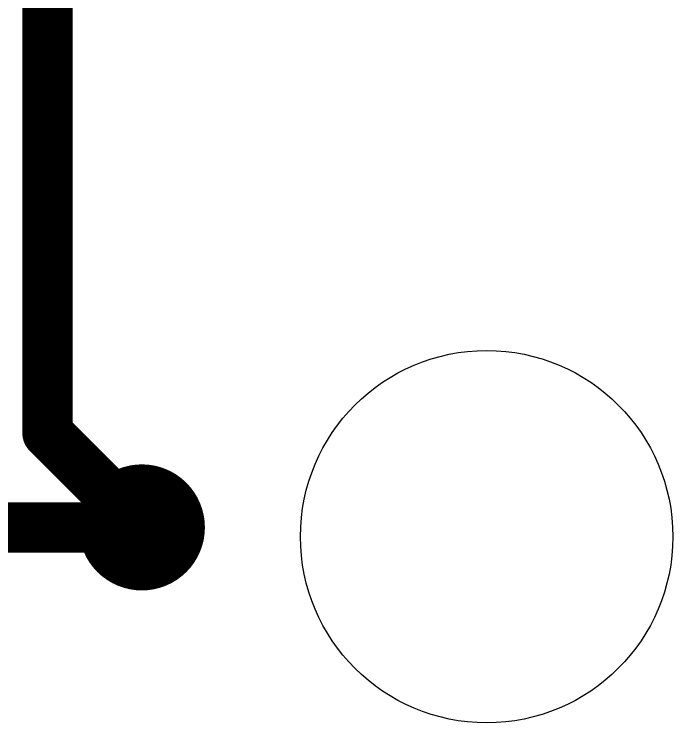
# Model space of a CAD drawing. Extents: x -2.6 to 78.8, y -16.5 to 68.7.
# Drawn here: x 34.27 to 39.58, y 17.87 to 23.58 of the extents above; entities that cross this region are included whole.
import ezdxf

# ---------------------------------------------------------------- set-up
doc = ezdxf.new("R2010")
doc.units = 0
for name, color, linetype in [('1', 12, 'CONTINUOUS'), ('16', 132, 'CONTINUOUS'), ('18', 110, 'CONTINUOUS'), ('20', 53, 'CONTINUOUS')]:
    doc.layers.add(name, color=color, linetype=linetype)

# ---------------------------------------------------------------- blocks, each defined once
blk = doc.blocks.new('ROUNDV')
at = {"const_width": 0.5}
blk.add_lwpolyline([(0, -0.25, 1), (0, 0.25, 1), (0, -0.25)], format="xyb", dxfattribs=at)

msp = doc.modelspace()

# ---------------------------------------------------------------- linework, layer by layer
at = {"layer": '1', "const_width": 0.4064}
for points in [[(34.544, 20.2082), (34.544, 48.641)], [(35.3035, 19.4487), (34.544, 20.2082)]]:
    msp.add_lwpolyline(points, dxfattribs=at)
at = {"layer": '1', "const_width": 0.2032}
for points in [[(34.6158, 20.28, 1), (34.4722, 20.1364)], [(34.4424, 20.2082, 1), (34.6456, 20.2082)], [(35.2317, 19.3769, 1), (35.3753, 19.5205)]]:
    msp.add_lwpolyline(points, format="xyb", dxfattribs=at)
at = {"layer": '16', "const_width": 0.4064}
msp.add_lwpolyline([(30.4775, 19.4487), (35.3035, 19.4487)], dxfattribs=at)
at = {"layer": '16', "const_width": 0.2032}
msp.add_lwpolyline([(35.3035, 19.3471, 1), (35.3035, 19.5503)], format="xyb", dxfattribs=at)
at = {"layer": '20'}
msp.add_circle((38.081, 19.374), 1.5, dxfattribs=at)

# ---------------------------------------------------------------- block references
at = {"layer": '18', "xscale": 1.016, "yscale": 1.016}
msp.add_blockref('ROUNDV', (35.3035, 19.4487), dxfattribs=at)
msp.add_blockref('ROUNDV', (35.3035, 19.4487), dxfattribs=at)

doc.saveas('drawing.dxf')
